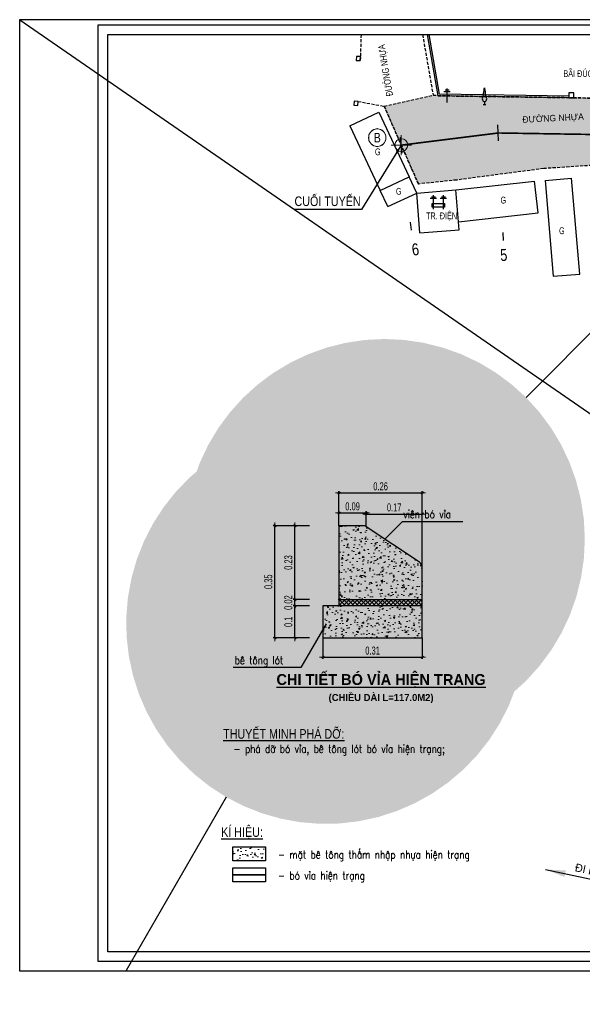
# Model space of a CAD drawing. Header units: millimetres. Extents: x 599607 to 1199256, y 2309327 to 4618784.
# Drawn here: x 1198739.4 to 1198809.9, y 4618517.6 to 4618640.5 of the extents above; entities that cross this region are included whole.
import ezdxf
from ezdxf.enums import TextEntityAlignment as Align

# ---------------------------------------------------------------- set-up
doc = ezdxf.new("R2010")
doc.units = ezdxf.units.MM
doc.set_wipeout_variables(frame=1)
doc.header["$PDMODE"] = 3
doc.header["$PDSIZE"] = -0.7
for name, pattern in [('DASHDOT', [1, 0.5, -0.25, 0, -0.25]), ('DASHED', [19.049999999999997, 12.7, -6.35]), ('HIDDEN', [0.375, 0.25, -0.125])]:
    doc.linetypes.add(name, pattern=pattern)
for name, color, linetype in [('CAY', 3, 'Continuous'), ('cd', 7, 'Continuous'), ('chu', 6, 'Continuous'), ('Coc tren tuyen', 3, 'Continuous'), ('ENTTNTHIETKE1', 2, 'Continuous'), ('KHUNGTEN', 5, 'Continuous'), ('NOI', 2, 'Continuous'), ('thep', 2, 'Continuous')]:
    doc.layers.add(name, color=color, linetype=linetype)
doc.layers.add('KCS_Plotter', color=11, linetype='Continuous', plot=False)
for name, color, linetype, lineweight in [('LC Dim', 8, 'Continuous', 18), ('LC Hatch', 252, 'Continuous', 9), ('LC ISO', 160, 'Continuous', 13), ('LC Khac', 4, 'Continuous', 9), ('LC MANH DUT', 35, 'HIDDEN', 5), ('LC Net dam 1', 30, 'Continuous', 30), ('LC Net manh', 239, 'Continuous', 5), ('LC Net thay', 7, 'Continuous', 25), ('LC Net truc', 79, 'DASHDOT', 13), ('LC Text1', 3, 'Continuous', 20), ('LC Text2', 7, 'Continuous', 25)]:
    doc.layers.add(name, color=color, linetype=linetype, lineweight=lineweight)
doc.styles.add('General text 2', font='arial.ttf')
doc.styles.add('HOATBIF', font='hoatbif.shx', dxfattribs={"width": 0.7})
doc.styles.add('LC 1', font='')
doc.styles.add('LC 3', font='vnsimli.shx', dxfattribs={"width": 0.75})
doc.styles.get("Standard").update_dxf_attribs({"font": 'RomanS'})
doc.styles.add('style1', font='')
doc.styles.add('T2', font='', dxfattribs={"width": 0.8})
doc.styles.get('LC 1').set_extended_font_data('.VnAvantH', bold=True)
doc.styles.get('style1').set_extended_font_data('.VnAvantH')
doc.styles.get('T2').set_extended_font_data('.VnArialH')
doc.dimstyles.new('1-100(1-25)', dxfattribs={"dimscale": 25, "dimtxt": 2.5, "dimasz": 0.35, "dimexe": 0.5, "dimexo": 0, "dimgap": 0.8, "dimtad": 1, "dimdec": 0, "dimzin": 0, "dimdsep": 46, "dimtxsty": 'HOATBIF', "dimblk1": 'DOT', "dimblk2": 'DOT', "dimsah": 1, "dimcen": -1, "dimdle": 1, "dimclrd": 256, "dimclre": 256, "dimclrt": 4, "dimadec": 3, "dimazin": 2, "dimtfac": 0.3333333333333333, "dimtdec": 0, "dimtix": 1, "dimtmove": 2, "dimatfit": 3, "dimldrblk": 'DOT', "dimfxl": 1, "dimtvp": 0.8333333333333331, "dimtolj": 1, "dimtzin": 0, "dimarcsym": 0})
doc.dimstyles.new('ISO-25', dxfattribs={"dimtxt": 2.5, "dimasz": 2.5, "dimexe": 1.25, "dimexo": 0.625, "dimtad": 1, "dimtxsty": 'Standard', "dimcen": 2.5, "dimadec": 0, "dimazin": 2, "dimtfac": 0, "dimtdec": 0, "dimtofl": 0, "dimtmove": 0, "dimatfit": 0, "dimfxl": 1, "dimtzin": 0, "dimarcsym": 0})
pattern_1 = [(46.57944536226145, (1198779.275122613, 4618568.057501536), (1.809091074572851, -0.2678064420450857), [0.1905, -2.0955]), (351.5794453622614, (1198779.275122613, 4618568.057501536), (-0.2378132667554419, 1.928192556981321), [0.1524, -1.6764058417]), (97.03089006226146, (1198779.425879718, 4618568.035184398), (1.571277798372526, 1.660386037482405), [0.1619000879999999, -1.780902445999999]), (42.76364536226146, (1198779.305432171, 4618568.564596528), (2.680876764429433, -0.5814122021787795), [0.28575, -3.14325]), (93.21500297226142, (1198779.528838384, 4618568.516145796), (2.517437478320378, 2.328207366745294), [0.2428502314, -2.671356081599999]), (347.7635965322614, (1198779.305432171, 4618568.564596528), (2.517437478447606, 2.328207366615584), [0.2285996706999999, -2.514597319199999]), (17.57944536226146, (1198779.551402278, 4618568.422668001), (1.45242688052841, -1.111290059675647), [0.1905, -2.0955]), (322.5794453622615, (1198779.551402278, 4618568.422668001), (0.7268140730931119, 1.801724468493949), [0.1524, -1.6764]), (68.03089036226146, (1198779.672437851, 4618568.330060495), (2.179240950814124, 0.6904344185098046), [0.161900088, -1.780899376]), (34.07944536226146, (1198779.275122613, 4618568.057501536), (0.08128033664060785, 0.8422012311577259), [0, -1.65608, 0, -1.7018, 0, -1.68275]), (4.079445362261457, (1198779.275122613, 4618568.057501536), (0.7267784480714489, 0.9601534118602383), [0, -0.9702799999999996, 0, -1.617979999999999, 0, -0.6413499999999998]), (324.0794453622614, (1198778.709711697, 4618568.091296693), (1.350072363050293, -0.1380848111553116), [0, -0.635, 0, -1.9812, 0, -2.6289]), (314.0794453622614, (1198778.456164201, 4618568.106451472), (1.493823459135789, 0.1654314219596341), [0, -0.8255, 0, -1.31572, 0, -1.8669])]

# ---------------------------------------------------------------- blocks, each defined once
blk = doc.blocks.new('bienap')
blk.add_lwpolyline([(-1.542623040881722, 0.9335721272981345), (1.542623040881722, 0.9335721272981345), (1.542623040881722, 0), (-1.542623040881722, 0)], close=True)
at = {"layer": 'cd', "extrusion": (-0.0005186573852502598, 0.0007689855314360053, 0.999999569827792)}
for p, q in [((-1.709327571589768, 2.632487617156073, -0.01306697444419314), (-0.7606575043055841, 2.63274565913656, -0.01257513792660525)), ((-1.249341817006155, -0.5119247208378397, -0.01013355578948971), (-1.25039152121559, 2.992892000701829, -0.01310608964554838)), ((0.7906724284102324, 2.632487617156073, -0.01306697444419314), (1.739342495694416, 2.63274565913656, -0.01257513792660525)), ((1.250658182993845, -0.5119247208378397, -0.01013355578948971), (1.24960847878441, 2.992892000701829, -0.01310608964554838)), ((-2.045854580482285, 2.272116527952164, -0.01296439646502012), (-0.4851393085874065, 2.272541048632263, -0.01215524606516549)), ((0.4541454195177153, 2.272116527952164, -0.01296439646502012), (2.014860691412593, 2.272541048632263, -0.01215524606516549))]:
    blk.add_line(p, q, dxfattribs=at)
blk = doc.blocks.new('cdien')
at = {"layer": 'cd', "extrusion": (-0.0005186573852502598, 0.0007689855314360053, 0.999999569827792)}
for p, q in [((-0.7965127634761302, 2.784041248790004, -0.002830840675530411), (0.764202508418748, 2.784465769470103, -0.00202169027567578)), ((-0.459985754583613, 3.144412337993913, -0.002933418654703424), (0.4886843127005704, 3.1446703799744, -0.002441582137115539)), ((0, 0), (-0.001049704209435731, 3.504816721539669, -0.002972533856058668))]:
    blk.add_line(p, q, dxfattribs=at)
blk = doc.blocks.new('cay')
at = {"layer": 'CAY', "color": 3, "extrusion": (-0.0005186573852502598, 0.0007689855314360053, 0.999999569827792)}
for p, q in [((-0.1990605606339386, -5.414455517893657e-05, -0.0001032026378999795), (0.1990605606339386, 5.414455517893657e-05, 0.0001032026378999795)), ((-0.01830443039636975, 0.7595594023941885, -0.0005935841740583037), (-0.01809813124179982, -4.922762855130713e-06, -9.382947931069197e-06)), ((-0.3828523587316113, -0.0107466391420985, -0.0001903052751690559), (0.3626924589633518, -0.01054385012162129, 0.0001962212750137304))]:
    blk.add_line(p, q, dxfattribs=at)
blk.add_lwpolyline([(-0.05535692554277011, 3.906315257780312), (-0.01923936470765942, 4.195686914790855), (0.0170356086425543, 3.906334948043111, 0.06042560869641459), (0.05327122936998357, 3.761663888380106, -0.1069707056163521), (0.1257727773907431, 3.291480835269819, 0.1069905435672729), (0.1982932070932785, 2.821297788683567)], format="xyb", dxfattribs=at)
for centre, radius, start, end in [((2.450916060176136, 1.792410858168684), 2.877153694893746, 159.0492847562518, 175.3553117314884), ((-1.286062214897283, 3.223215496487241), 1.124372081633516, 339.0492848132364, 3.476786996727069), ((0.9587396702031444, 3.359600614893879), 1.124569092294948, 159.0537798885265, 183.4767869700888), ((-0.669881375301388, 3.983016355939223), 0.6192926269612794, 339.0537798908975, 352.8854913333545), ((-2.488087039870187, 1.791067447187919), 2.877153695483304, 4.675857224927221, 20.98188420047444), ((-0.04028463171109669, 1.392524153880434), 0.5388904028359249, 154.1494910455553, 205.8816781334942), ((-1.533797644290402, 2.116141534184332), 1.120688830387945, 334.1494909262683, 355.3553117314885), ((0.9067627465854052, 1.852011460605391), 1.591519170484299, 205.881678100755, 218.1919534708486), ((-0.09898232790151733, 1.060796813486905), 0.3118536780367278, 218.1919532958974, 284.9931376076359), ((0.06220897069921127, 1.060840657461616), 0.3118536776647226, 255.0380314075297, 321.8392156871138), ((-0.9439663790156437, 1.851508064717521), 1.591519174241036, 321.8392154496044, 334.1494908367696), ((1.496449965552038, 2.116965763082185), 1.120688830285824, 184.6758572515136, 205.8816780469078), ((0.003330823870056479, 1.392536016060448), 0.5388904023931188, 334.1494910157481, 25.88167810075498)]:
    blk.add_arc(centre, radius, start, end, dxfattribs=at)
blk = doc.blocks.new('bu lon')
at = {"layer": 'LC Khac', "color": 9}
for p, q in [((0, -0.7857142857142208), (0, 0.7857142857142208)), ((0.785714285713766, 0), (-0.785714285713766, 0))]:
    blk.add_line(p, q, dxfattribs=at)
at = {"layer": 'LC Khac', "color": 7}
blk.add_circle((0, 0), 0.5, dxfattribs=at)
blk = doc.blocks.new('MM')
at = {"layer": 'LC Khac', "xscale": 2.289702860291335, "yscale": 2.289702860291335, "zscale": 2.289702860291335}
blk.add_blockref('bu lon', (1.818989403545856e-12, 9.094947017729282e-13), dxfattribs=at)
blk = doc.blocks.new('coctrentuyen')
at = {"layer": 'Coc tren tuyen'}
for p, q in [((-39.06921103282366, 79.30251197656617), (-39.18850906670559, 80.29537046561018)), ((-27.56967906176578, 78.01493852958083), (-27.61895364976954, 79.01372379949316))]:
    blk.add_line(p, q, dxfattribs=at)
for points in [[(-28.18256132293027, 90.43792981049046), (-28.2811104983557, 92.43550034984946)], [(-40.22557013435289, 88.92631640238687), (-40.46416620188393, 90.9120333804749)]]:
    blk.add_lwpolyline(points, dxfattribs=at)
at = {"layer": 'LC Net truc', "color": 1, "ltscale": 4, "extrusion": (0, 0, -1)}
blk.add_lwpolyline([(40.3448681680602, 89.91917489189655, 0.2, 0.2, 0), (28.23183591052657, 91.43671508040279, 0.2, 0.2, 0), (8.705772284592967, 91.12534267827868, 0.2, 0.2, 0.190593517421971), (-11.68452539708233, 82.68142306618392, 0.2, 0.2, 0), (-18.9547099378542, 75.64184774598107, 0.2, 0.2, 0.2877467451884953), (-22.7627022228553, 60.15862864954397, 0.2, 0.2, 0), (-13.46220381505555, 33.4005422051996, 0.2, 0.2, 0), (-5.566404877870809, 18.83805037336424, 0.2, 0.2, 0), (-5.820766091346741e-11, 0, 0, 0, 0)], format="xyseb", dxfattribs=at)
at = {"layer": 'Coc tren tuyen', "char_height": 1.5, "attachment_point": 1}
for s, insert, width, rotation in [('\\Fviet buddy.shx;\\W0.8000000000;\\T1.0000000000;\\o\\l6', (-39.11670421913732, 77.59566931985319), 2.285714285714286, 6.851591863292221), ('\\Fviet buddy.shx;\\W0.8000000000;\\T1.0000000000;\\o\\l5', (-28.03062835382298, 76.93111059442163), 2.361904761904762, 2.8243696377003484)]:
    blk.add_mtext(s, dxfattribs=dict(at, insert=insert, width=width, rotation=rotation))
blk = doc.blocks.new('*U27')
at = {"layer": 'Defpoints'}
blk.add_lwpolyline([(0, 2.974999999999991), (-1.748661125570106, 2.406825558265463), (-2.829393135978075, 0.919325558265463), (-2.829393135978075, -0.9193255582654801), (-1.748661125570106, -2.40682555826548), (0, -2.975000000000008), (1.748661125570106, -2.40682555826548), (2.829393135978075, -0.9193255582654801), (2.829393135978075, 0.919325558265463), (1.748661125570106, 2.406825558265463)], close=True, dxfattribs=at)
at = {"layer": 'LC Text1', "style": 'General text 2', "width": 0.6, "flags": 8}
blk.add_attdef('SYMBOL', text='', height=3, dxfattribs=at).set_placement((0, 0), align=Align.MIDDLE_CENTER)
blk.add_wipeout([(0, 2.974999999999966), (-1.748661125570095, 2.4068255582654245), (-2.82939313597808, 0.9193255582654416), (-2.82939313597808, -0.9193255582655269), (-1.748661125570095, -2.406825558265524), (0, -2.9750000000000085), (1.7486611255700808, -2.406825558265524), (2.8293931359780657, -0.9193255582655269), (2.8293931359780657, 0.9193255582654416), (1.7486611255700808, 2.4068255582654245)]).dxf.layer = 'LC Net manh'
at = {"layer": 'LC ISO'}
blk.add_circle((0, -8.526512829121203e-15), 2.975, dxfattribs=at)
blk = doc.blocks.new('DOT')
at = {"layer": 'LC Dim', "color": 4}
blk.add_line((-1, -1), (1, 1), dxfattribs=at)
at = {"layer": 'LC Dim'}
blk.add_line((-3, 0), (3, 0), dxfattribs=at)
at = {"layer": 'LC Dim', "color": 4}
blk.add_lwpolyline([(0.5, 1), (-1, -0.5), (-0.5, -1), (1, 0.5)], close=True, dxfattribs=at)
blk = doc.blocks.new('TIEUDE2')
at = {"layer": 'LC Text2', "color": 7, "style": 'LC 1'}
blk.add_attdef('%%UTIªU§Ò', text='', height=3.5, dxfattribs=at).set_placement((0, 0), align=Align.BOTTOM_CENTER)
blk.add_attdef('TL', text='', height=2.2, dxfattribs=at).set_placement((0, -1.800000000000011), align=Align.TOP_CENTER)
blk = doc.blocks.new('*D45')
at = {"layer": 'Defpoints', "color": 0, "transparency": 16777216}
for p in [(1198773.770443803, 4618567.257501539), (1198775.598149408, 4618567.257501539, 2.744), (1198775.598149408, 4618563.257501539, 2.744)]:
    blk.add_point(p, dxfattribs=at)
at = {"layer": 'LC Dim', "lineweight": -2, "transparency": 16777216}
for p, q in [((1198775.598149408, 4618567.257501539), (1198773.570443803, 4618567.257501539)), ((1198773.770443803, 4618563.397501539), (1198773.770443803, 4618567.117501539)), ((1198775.598149408, 4618563.257501539), (1198773.570443803, 4618563.257501539))]:
    blk.add_line(p, q, dxfattribs=at)
at = {"layer": 'LC Dim', "lineweight": -2, "transparency": 16777216, "xscale": 0.14, "yscale": 0.14, "zscale": 0.14}
for p, rotation in [((1198773.770443803, 4618567.257501539), 90), ((1198773.770443803, 4618563.257501539), 270)]:
    blk.add_blockref('DOT', p, dxfattribs=dict(at, rotation=rotation))
at = {"layer": 'LC Dim', "color": 4, "transparency": 16777216, "insert": (1198772.950443804, 4618565.257501538), "char_height": 1, "attachment_point": 5, "rotation": 90, "style": 'HOATBIF'}
blk.add_mtext('\\A1;0.1', dxfattribs=at)
blk = doc.blocks.new('_Dot')
at = {"color": 0, "linetype": 'ByBlock', "lineweight": -2}
blk.add_line((-0.5, 0), (-1, 0), dxfattribs=at)
at = {"color": 0, "linetype": 'ByBlock', "const_width": 0.5}
blk.add_lwpolyline([(-0.25, 0, 1), (0.25, 0, 1)], format="xyb", close=True, dxfattribs=at)
blk = doc.blocks.new('*D46')
at = {"layer": 'Defpoints', "color": 0, "transparency": 16777216}
for p in [(1198773.770443803, 4618568.057501537), (1198775.598149408, 4618568.057501537, 2.744), (1198775.598149408, 4618567.257501539, 2.744)]:
    blk.add_point(p, dxfattribs=at)
at = {"layer": 'LC Dim', "lineweight": -2, "transparency": 16777216}
for p, q in [((1198775.598149408, 4618568.057501537), (1198773.570443803, 4618568.057501537)), ((1198775.598149408, 4618567.257501539), (1198773.570443803, 4618567.257501539)), ((1198773.770443803, 4618568.197501536), (1198773.770443803, 4618568.337501537)), ((1198773.770443803, 4618567.257501539), (1198773.770443803, 4618568.057501537)), ((1198773.770443803, 4618567.117501539), (1198773.770443803, 4618566.977501539))]:
    blk.add_line(p, q, dxfattribs=at)
at = {"layer": 'LC Dim', "lineweight": -2, "transparency": 16777216, "xscale": 0.14, "yscale": 0.14, "zscale": 0.14}
for p, rotation in [((1198773.770443803, 4618568.057501537), 270), ((1198773.770443803, 4618567.257501539), 90)]:
    blk.add_blockref('DOT', p, dxfattribs=dict(at, rotation=rotation))
at = {"layer": 'LC Dim', "color": 4, "transparency": 16777216, "insert": (1198772.950443804, 4618567.657501537), "char_height": 1, "attachment_point": 5, "rotation": 90, "style": 'HOATBIF'}
blk.add_mtext('\\A1;0.02', dxfattribs=at)
blk = doc.blocks.new('*D47')
at = {"layer": 'Defpoints', "color": 0, "transparency": 16777216}
for p in [(1198773.770443803, 4618577.257501537), (1198775.598149408, 4618577.257501537, 2.744), (1198775.598149408, 4618568.057501537, 2.744)]:
    blk.add_point(p, dxfattribs=at)
at = {"layer": 'LC Dim', "lineweight": -2, "transparency": 16777216}
for p, q in [((1198775.598149408, 4618577.257501537), (1198773.570443803, 4618577.257501537)), ((1198773.770443803, 4618568.197501536), (1198773.770443803, 4618577.117501537)), ((1198775.598149408, 4618568.057501537), (1198773.570443803, 4618568.057501537))]:
    blk.add_line(p, q, dxfattribs=at)
at = {"layer": 'LC Dim', "lineweight": -2, "transparency": 16777216, "xscale": 0.14, "yscale": 0.14, "zscale": 0.14}
for p, rotation in [((1198773.770443803, 4618577.257501537), 90), ((1198773.770443803, 4618568.057501537), 270)]:
    blk.add_blockref('DOT', p, dxfattribs=dict(at, rotation=rotation))
at = {"layer": 'LC Dim', "color": 4, "transparency": 16777216, "insert": (1198772.950443804, 4618572.657501535), "char_height": 1, "attachment_point": 5, "rotation": 90, "style": 'HOATBIF'}
blk.add_mtext('\\A1;0.23', dxfattribs=at)
blk = doc.blocks.new('*D48')
at = {"layer": 'Defpoints', "color": 0, "transparency": 16777216}
for p in [(1198782.67666226, 4618578.853976902), (1198779.275122613, 4618577.257501536), (1198782.67666226, 4618577.123141772)]:
    blk.add_point(p, dxfattribs=at)
at = {"layer": 'LC Dim', "lineweight": -2, "transparency": 16777216}
for p, q in [((1198779.275122613, 4618577.257501536), (1198779.275122613, 4618579.053976902)), ((1198779.415122613, 4618578.853976902), (1198782.53666226, 4618578.853976902)), ((1198782.67666226, 4618577.123141772), (1198782.67666226, 4618579.053976902))]:
    blk.add_line(p, q, dxfattribs=at)
at = {"layer": 'LC Dim', "lineweight": -2, "transparency": 16777216, "xscale": 0.14, "yscale": 0.14, "zscale": 0.14, "rotation": 180}
blk.add_blockref('DOT', (1198779.275122613, 4618578.853976902), dxfattribs=at)
at = {"layer": 'LC Dim', "lineweight": -2, "transparency": 16777216, "xscale": 0.14, "yscale": 0.14, "zscale": 0.14}
blk.add_blockref('DOT', (1198782.67666226, 4618578.853976902), dxfattribs=at)
at = {"layer": 'LC Dim', "color": 4, "transparency": 16777216, "insert": (1198780.975892437, 4618579.673976902), "char_height": 1, "attachment_point": 5, "style": 'HOATBIF'}
blk.add_mtext('\\A1;0.09', dxfattribs=at)
blk = doc.blocks.new('*D49')
at = {"layer": 'Defpoints', "color": 0, "transparency": 16777216}
for p in [(1198789.675122614, 4618578.719617138), (1198782.67666226, 4618577.123141772), (1198789.675122614, 4618569.31874445)]:
    blk.add_point(p, dxfattribs=at)
at = {"layer": 'LC Dim', "lineweight": -2, "transparency": 16777216}
for p, q in [((1198782.67666226, 4618577.123141772), (1198782.67666226, 4618578.919617138)), ((1198782.81666226, 4618578.719617138), (1198789.535122614, 4618578.719617138)), ((1198789.675122614, 4618569.31874445), (1198789.675122614, 4618578.919617138))]:
    blk.add_line(p, q, dxfattribs=at)
at = {"layer": 'LC Dim', "lineweight": -2, "transparency": 16777216, "xscale": 0.14, "yscale": 0.14, "zscale": 0.14, "rotation": 180}
blk.add_blockref('DOT', (1198782.67666226, 4618578.719617138), dxfattribs=at)
at = {"layer": 'LC Dim', "lineweight": -2, "transparency": 16777216, "xscale": 0.14, "yscale": 0.14, "zscale": 0.14}
blk.add_blockref('DOT', (1198789.675122614, 4618578.719617138), dxfattribs=at)
at = {"layer": 'LC Dim', "color": 4, "transparency": 16777216, "insert": (1198786.175892437, 4618579.539617138), "char_height": 1, "attachment_point": 5, "style": 'HOATBIF'}
blk.add_mtext('\\A1;0.17', dxfattribs=at)
blk = doc.blocks.new('*D50')
at = {"layer": 'Defpoints', "color": 0, "transparency": 16777216}
for p in [(1198789.675122614, 4618581.353976903), (1198779.275122613, 4618577.81556417, 2.744), (1198789.675122614, 4618577.81556417, 2.744)]:
    blk.add_point(p, dxfattribs=at)
at = {"layer": 'LC Dim', "lineweight": -2, "transparency": 16777216}
for p, q in [((1198779.275122613, 4618577.81556417), (1198779.275122613, 4618581.553976903)), ((1198779.415122613, 4618581.353976903), (1198789.535122614, 4618581.353976903)), ((1198789.675122614, 4618577.81556417), (1198789.675122614, 4618581.553976903))]:
    blk.add_line(p, q, dxfattribs=at)
at = {"layer": 'LC Dim', "lineweight": -2, "transparency": 16777216, "xscale": 0.14, "yscale": 0.14, "zscale": 0.14, "rotation": 180}
blk.add_blockref('DOT', (1198779.275122613, 4618581.353976903), dxfattribs=at)
at = {"layer": 'LC Dim', "lineweight": -2, "transparency": 16777216, "xscale": 0.14, "yscale": 0.14, "zscale": 0.14}
blk.add_blockref('DOT', (1198789.675122614, 4618581.353976903), dxfattribs=at)
at = {"layer": 'LC Dim', "color": 4, "transparency": 16777216, "insert": (1198784.475122613, 4618582.173976903), "char_height": 1, "attachment_point": 5, "style": 'HOATBIF'}
blk.add_mtext('\\A1;0.26', dxfattribs=at)
blk = doc.blocks.new('*D51')
at = {"layer": 'Defpoints', "color": 0, "transparency": 16777216}
for p in [(1198771.270443803, 4618577.257501539), (1198775.598149408, 4618577.257501539), (1198775.598149408, 4618563.25750154)]:
    blk.add_point(p, dxfattribs=at)
at = {"layer": 'LC Dim', "lineweight": -2, "transparency": 16777216}
for p, q in [((1198775.598149408, 4618577.257501539), (1198771.070443803, 4618577.257501539)), ((1198771.270443803, 4618563.397501539), (1198771.270443803, 4618577.117501539)), ((1198775.598149408, 4618563.25750154), (1198771.070443803, 4618563.25750154))]:
    blk.add_line(p, q, dxfattribs=at)
at = {"layer": 'LC Dim', "lineweight": -2, "transparency": 16777216, "xscale": 0.14, "yscale": 0.14, "zscale": 0.14}
for p, rotation in [((1198771.270443803, 4618577.257501539), 90), ((1198771.270443803, 4618563.25750154), 270)]:
    blk.add_blockref('DOT', p, dxfattribs=dict(at, rotation=rotation))
at = {"layer": 'LC Dim', "color": 4, "transparency": 16777216, "insert": (1198770.450443804, 4618570.257501539), "char_height": 1, "attachment_point": 5, "rotation": 90, "style": 'HOATBIF'}
blk.add_mtext('\\A1;0.35', dxfattribs=at)
blk = doc.blocks.new('*D52')
at = {"layer": 'Defpoints', "color": 0, "transparency": 16777216}
for p in [(1198777.275122613, 4618563.257501537), (1198789.675122614, 4618563.257501537), (1198789.675122614, 4618560.835065885)]:
    blk.add_point(p, dxfattribs=at)
at = {"layer": 'LC Dim', "lineweight": -2, "transparency": 16777216}
for p, q in [((1198777.275122613, 4618563.257501537), (1198777.275122613, 4618560.635065884)), ((1198789.675122614, 4618563.257501537), (1198789.675122614, 4618560.635065884)), ((1198777.415122613, 4618560.835065885), (1198789.535122614, 4618560.835065885))]:
    blk.add_line(p, q, dxfattribs=at)
at = {"layer": 'LC Dim', "lineweight": -2, "transparency": 16777216, "xscale": 0.14, "yscale": 0.14, "zscale": 0.14, "rotation": 180}
blk.add_blockref('DOT', (1198777.275122613, 4618560.835065885), dxfattribs=at)
at = {"layer": 'LC Dim', "lineweight": -2, "transparency": 16777216, "xscale": 0.14, "yscale": 0.14, "zscale": 0.14}
blk.add_blockref('DOT', (1198789.675122614, 4618560.835065885), dxfattribs=at)
at = {"layer": 'LC Dim', "color": 4, "transparency": 16777216, "insert": (1198783.475122613, 4618561.655065885), "char_height": 1, "attachment_point": 5, "style": 'HOATBIF'}
blk.add_mtext('\\A1;0.31', dxfattribs=at)
blk = doc.blocks.new('khung vpn')
at = {"layer": 'Defpoints'}
for p, q in [((52556.45964432618, -4195.445519303803), (52498.75819758818, -4195.445519303803)), ((52498.75819758818, -4195.445519303803), (52498.75819758818, -4235.275694307393)), ((52498.75819758818, -4235.275694307393), (52556.45964432618, -4235.275694307393))]:
    blk.add_line(p, q, dxfattribs=at)
at = {"layer": 'KHUNGTEN'}
blk.add_lwpolyline([(52556.24304850244, -4234.884980830777), (52502.04792260095, -4234.884980830777), (52502.04792260095, -4195.662115130224), (52556.24304850244, -4195.662115130224)], close=True, dxfattribs=at)
at = {"layer": 'thep'}
blk.add_lwpolyline([(52555.83215303945, -4234.474085367845), (52502.45881806394, -4234.474085367845), (52502.45881806394, -4196.073010593269), (52555.83215303945, -4196.073010593269)], close=True, dxfattribs=at)

msp = doc.modelspace()

# ---------------------------------------------------------------- hatches: boundary and pattern name
at = {"layer": 'LC Hatch'}
h = msp.add_hatch(dxfattribs=at)
h.set_pattern_fill('AR-CONC', color=256, scale=0.01, angle=-3.420554637738544, style=0)
h.set_pattern_definition(pattern_1)
h.paths.add_polyline_path([(1198846.671241137, 4618614.426743608), (1198844.852994215, 4618614.446250768), (1198843.313444409, 4618616.170003697), (1198841.931314496, 4618618.153708071), (1198837.779994215, 4618621.631250768), (1198832.454994215, 4618624.893250768), (1198828.491887101, 4618627.906137662), (1198827.261939118, 4618628.845926496), (1198826.572994215, 4618630.545250768), (1198820.348994215, 4618630.409250768), (1198819.372994215, 4618630.489250768), (1198812.955994215, 4618630.594250768), (1198812.355994215, 4618630.594250768), (1198808.601994215, 4618630.714250768), (1198808.001994215, 4618630.714250768), (1198791.649994215, 4618630.955250768), (1198791.639746481, 4618631.014250768), (1198791.032994215, 4618631.014250768), (1198784.925994215, 4618629.645250767), (1198789.197267538, 4618619.934955781), (1198793.981994215, 4618620.433250768), (1198804.849994215, 4618621.865250768), (1198814.333994215, 4618622.482250769), (1198829.987994215, 4618621.623250768), (1198834.358994215, 4618619.034250768), (1198837.740994215, 4618615.910250768), (1198841.770994215, 4618612.346250768), (1198843.909994215, 4618608.995250768), (1198844.606994215, 4618607.647250768), (1198847.004254852, 4618604.559916129), (1198847.922994215, 4618602.274250768), (1198848.386994215, 4618599.894250768), (1198847.177994215, 4618594.651250768), (1198843.975994215, 4618584.267250768), (1198838.875994215, 4618571.107250769), (1198833.243994215, 4618557.750250768), (1198828.910994215, 4618547.593250768), (1198826.900994215, 4618542.384250768), (1198825.543994215, 4618538.756250768), (1198824.750999111, 4618536.649626609), (1198823.824139726, 4618535.771226594, -0.2416208070459352), (1198823.38589578, 4618535.643113818), (1198832.316937404, 4618533.9278438, -0.0765335386261644), (1198832.173601161, 4618533.97895322), (1198831.770187693, 4618534.196875644, -0.1722585010998257), (1198831.545980051, 4618534.445231371), (1198830.866994215, 4618536.082250768), (1198831.734994215, 4618541.087250768), (1198833.501994215, 4618546.030250768), (1198836.715994215, 4618556.327250767), (1198842.745994215, 4618569.359250768), (1198848.349994215, 4618582.369250768), (1198851.655994215, 4618592.910250768), (1198853.306483991, 4618599.160398055), (1198853.597994215, 4618602.222250768), (1198854.268994215, 4618605.307250768), (1198855.985994215, 4618606.222250768), (1198855.000994215, 4618611.240250768), (1198854.372994215, 4618614.439250768), (1198854.083994215, 4618616.042250767), (1198852.243994215, 4618615.750250768), (1198851.286747293, 4618615.423757928), (1198850.800994215, 4618615.305250768), (1198847.156994215, 4618614.545250768)])
h = msp.add_hatch(dxfattribs=at)
h.set_pattern_fill('AR-CONC', color=256, scale=0.01, angle=-3.420554637738544, style=0)
h.set_pattern_definition(pattern_1)
h.paths.add_polyline_path([(1198782.676662259, 4618577.123141772, 0.1480687391842017), (1198782.232902102, 4618577.257501537), (1198779.275122613, 4618577.257501536), (1198779.275122613, 4618568.057501536), (1198789.675122614, 4618568.057501536), (1198789.675122613, 4618572.02935453, 0.2507648909107553), (1198789.31888277, 4618572.694994765)])
h = msp.add_hatch(dxfattribs=at)
h.set_pattern_fill('AR-CONC', color=256, scale=0.01, angle=-3.420554637738544, style=0)
h.set_pattern_definition(pattern_1)
h.paths.add_polyline_path([(1198777.275122613, 4618563.257501537), (1198777.275122613, 4618567.257501537), (1198789.675122614, 4618567.257501537), (1198789.675122614, 4618563.257501537)])
at = {"layer": 'LC Hatch', "ltscale": 2}
h = msp.add_hatch(dxfattribs=at)
h.set_pattern_fill('ANSI37', color=256, scale=3, style=0)
h.set_pattern_definition([(45, (1199932.882837842, 4616902.180577676), (-0.2651650429449554, 0.2651650429449554), []), (135, (1199932.882837842, 4616902.180577676), (-0.2651650429449554, -0.2651650429449554), [])])
h.paths.add_polyline_path([(1198779.275122613, 4618568.057501536), (1198789.675122614, 4618568.057501536), (1198789.675122614, 4618567.257501537), (1198779.275122613, 4618567.257501537)])
at = {"layer": 'LC Hatch'}
h = msp.add_hatch(dxfattribs=at)
h.set_pattern_fill('AR-CONC', color=256, scale=0.01, angle=-3.420554637738544, style=0)
h.set_pattern_definition([(46.57944536226145, (1198775.666261049, 4618572.69879579), (1.809091074572851, -0.2678064420450857), [0.1905, -2.0955]), (351.5794453622614, (1198775.666261049, 4618572.69879579), (-0.2378132667554419, 1.928192556981321), [0.1524, -1.6764058417]), (97.03089006226146, (1198775.817018154, 4618572.676478652), (1.571277798372526, 1.660386037482405), [0.1619000879999999, -1.780902445999999]), (42.76364536226146, (1198775.696570607, 4618573.205890782), (2.680876764429433, -0.5814122021787795), [0.28575, -3.14325]), (93.21500297226139, (1198775.91997682, 4618573.15744005), (2.517437478320378, 2.328207366745294), [0.2428502313999999, -2.671356081599999]), (347.7635965322614, (1198775.696570607, 4618573.205890782), (2.517437478447606, 2.328207366615584), [0.2285996706999999, -2.514597319199998]), (17.57944536226146, (1198775.942540714, 4618573.063962255), (1.45242688052841, -1.111290059675647), [0.1905, -2.0955]), (322.5794453622615, (1198775.942540714, 4618573.063962255), (0.7268140730931119, 1.801724468493949), [0.1524, -1.6764]), (68.03089036226146, (1198776.063576287, 4618572.971354749), (2.179240950814124, 0.6904344185098046), [0.161900088, -1.780899376]), (34.07944536226146, (1198775.666261049, 4618572.69879579), (0.08128033664060785, 0.8422012311577259), [0, -1.65608, 0, -1.7018, 0, -1.68275]), (4.079445362261458, (1198775.666261049, 4618572.69879579), (0.7267784480714489, 0.9601534118602383), [0, -0.9702799999999994, 0, -1.617979999999999, 0, -0.6413499999999995]), (324.0794453622614, (1198775.100850133, 4618572.732590947), (1.350072363050293, -0.1380848111553116), [0, -0.635, 0, -1.9812, 0, -2.6289]), (314.0794453622614, (1198774.847302638, 4618572.747745726), (1.493823459135789, 0.1654314219596341), [0, -0.8255, 0, -1.31572, 0, -1.8669])])
h.paths.add_polyline_path([(1198770.110387649, 4618535.396664031), (1198770.110387649, 4618537.162598426), (1198766.006668621, 4618537.162598426), (1198766.006668621, 4618535.396664031)])

# ---------------------------------------------------------------- linework, layer by layer
at = {"layer": 'Defpoints', "color": 3, "linetype": 'DASHED', "ltscale": 0.03, "elevation": -2.744}
msp.add_lwpolyline([(1198814.333994215, 4618622.482250769), (1198804.849994215, 4618621.865250768), (1198793.981994215, 4618620.433250768), (1198789.197267538, 4618619.934955781), (1198784.925994215, 4618629.645250767), (1198791.032994215, 4618631.014250768), (1198791.639746481, 4618631.014250768), (1198791.649994215, 4618630.955250768), (1198808.001994215, 4618630.714250768), (1198808.601994215, 4618630.714250768), (1198812.355994215, 4618630.594250768)], dxfattribs=at)
at = {"layer": 'LC Net dam 1', "linetype": 'HIDDEN', "ltscale": 2, "const_width": 0.2, "elevation": -2.744003343463662}
msp.add_lwpolyline([(1198766.006632883, 4618533.666792499), (1198770.11035191, 4618533.666792499)], dxfattribs=at)
at = {"layer": 'LC Net thay'}
msp.add_line((1198779.275122613, 4618568.057501536, -2.743999999999903), (1198779.275122613, 4618567.257501537, -2.743999999999903), dxfattribs=at)
at = {"layer": 'LC Net thay', "elevation": -2.744}
msp.add_lwpolyline([(1198779.275122613, 4618568.057501536), (1198789.675122614, 4618568.057501536), (1198789.675122613, 4618572.029354529, 0.2507648909283506), (1198789.318882771, 4618572.694994765), (1198782.67666226, 4618577.123141772, 0.1480687391167929), (1198782.232902103, 4618577.257501537), (1198779.275122613, 4618577.257501536)], format="xyb", close=True, dxfattribs=at)
msp.add_lwpolyline([(1198789.675122614, 4618567.257501537), (1198777.275122613, 4618567.257501537), (1198777.275122613, 4618563.257501537), (1198789.675122614, 4618563.257501537), (1198789.675122614, 4618568.057501536)], dxfattribs=at)
at = {"layer": 'LC Net thay', "elevation": -2.744003343463662}
for points in [[(1198766.006668621, 4618537.162598426), (1198770.110387649, 4618537.162598426), (1198770.110387649, 4618535.396664031), (1198766.006668621, 4618535.396664031)], [(1198766.006632883, 4618534.549759697), (1198770.11035191, 4618534.549759697), (1198770.11035191, 4618532.783825301), (1198766.006632883, 4618532.783825301)]]:
    msp.add_lwpolyline(points, close=True, dxfattribs=at)
at = {"layer": 'NOI', "color": 3, "linetype": 'DASHED', "ltscale": 0.03, "elevation": -2.744}
for points in [[(1198782.031326873, 4618638.586648185), (1198781.935994215, 4618635.348250768)], [(1198789.721286947, 4618638.586542999), (1198791.032994215, 4618631.014250768), (1198791.639746481, 4618631.014250768)], [(1198781.651994215, 4618630.250250768), (1198784.925994215, 4618629.645250767), (1198789.197267538, 4618619.934955781)], [(1198784.925994215, 4618629.645250767), (1198791.032994215, 4618631.014250768)], [(1198826.572994215, 4618630.545250768), (1198820.348994215, 4618630.409250768), (1198819.372994215, 4618630.489250768), (1198812.955994215, 4618630.594250768), (1198812.355994215, 4618630.594250768), (1198808.601994215, 4618630.714250768), (1198808.001994215, 4618630.714250768), (1198791.649994215, 4618630.955250768), (1198791.639746481, 4618631.014250768)], [(1198825.543994215, 4618538.756250768), (1198826.900994215, 4618542.384250768), (1198828.910994215, 4618547.593250768), (1198833.243994215, 4618557.750250768), (1198838.875994215, 4618571.107250769), (1198843.975994215, 4618584.267250768), (1198847.177994215, 4618594.651250768), (1198848.386994215, 4618599.894250768), (1198847.922994215, 4618602.274250768), (1198847.004254852, 4618604.559916129), (1198844.606994215, 4618607.647250768), (1198843.909994215, 4618608.995250768), (1198841.770994215, 4618612.346250768), (1198837.740994215, 4618615.910250768), (1198834.358994215, 4618619.034250768), (1198829.987994215, 4618621.623250768), (1198814.333994215, 4618622.482250769), (1198804.849994215, 4618621.865250768), (1198793.981994215, 4618620.433250768), (1198789.197267538, 4618619.934955781)]]:
    msp.add_lwpolyline(points, dxfattribs=at)
at = {"layer": 'NOI', "elevation": -2.744}
for points in [[(1198808.001994215, 4618630.714250768), (1198791.649994215, 4618630.955250768), (1198790.324513401, 4618638.586534749)], [(1198808.004941547, 4618630.91422905), (1198791.818678595, 4618631.152786374), (1198790.527508303, 4618638.586531973)], [(1198780.649307949, 4618627.197468656), (1198784.272994215, 4618628.891250769)], [(1198784.272994215, 4618628.891250769), (1198788.038994215, 4618620.834250769)], [(1198780.649307949, 4618627.197468656), (1198784.415307949, 4618619.140468656)], [(1198784.415307949, 4618619.140468656), (1198788.038994215, 4618620.834250769)], [(1198788.986012791, 4618618.808194298), (1198788.038994215, 4618620.834250769)], [(1198793.893994215, 4618619.210250768), (1198803.710994215, 4618620.300250769)], [(1198804.152409184, 4618616.324681271), (1198803.710994215, 4618620.300250769)], [(1198805.018994215, 4618620.366250768), (1198808.330994215, 4618620.650250768)], [(1198805.018994215, 4618620.366250768), (1198806.044217466, 4618608.410126091)], [(1198809.356217467, 4618608.694126091), (1198808.330994215, 4618620.650250768)], [(1198785.362326524, 4618617.114412187), (1198784.415307949, 4618619.140468656)], [(1198785.362326524, 4618617.114412187), (1198788.986012791, 4618618.808194298)], [(1198788.986012791, 4618618.808194298), (1198793.893994215, 4618619.210250768)], [(1198789.394239865, 4618613.824887098), (1198788.986012791, 4618618.808194298)], [(1198794.30222129, 4618614.226943567), (1198793.893994215, 4618619.210250768)], [(1198794.220711763, 4618615.2219462), (1198804.152409184, 4618616.324681271)], [(1198789.394239865, 4618613.824887098), (1198794.30222129, 4618614.226943567)], [(1198806.044217466, 4618608.410126091), (1198809.356217467, 4618608.694126091)]]:
    msp.add_lwpolyline(points, dxfattribs=at)
for points in [[(1198781.436328452, 4618635.366529848), (1198781.935994215, 4618635.348250768), (1198781.954273295, 4618635.847916532), (1198781.454607532, 4618635.866195612)], [(1198808.001994215, 4618630.714250768), (1198808.601994215, 4618630.714250768), (1198808.601994215, 4618631.314250768), (1198808.001994215, 4618631.314250768)], [(1198781.134049372, 4618629.768864084), (1198781.633715135, 4618629.750585005), (1198781.651994215, 4618630.250250768), (1198781.152328452, 4618630.268529847)]]:
    msp.add_lwpolyline(points, close=True, dxfattribs=at)

# ---------------------------------------------------------------- block references
at = {"layer": 'CAY', "xscale": 0.5, "yscale": 0.5, "zscale": 0.5}
msp.add_blockref('cay', (1198797.46203419, 4618629.862573391, 0.2869985210000388), dxfattribs=at)
at = {"layer": 'cd', "xscale": 0.5, "yscale": 0.5, "zscale": 0.5}
for name, p in [('cdien', (1198792.779994215, 4618630.111250767, 0.05499999999999972)), ('bienap', (1198791.704991269, 4618617.032227976, -2.744))]:
    msp.add_blockref(name, p, dxfattribs=at)
at = {"layer": 'LC MANH DUT', "xscale": 0.6987324145411622, "yscale": 0.6987324145411622, "zscale": 0.6987324145411622, "rotation": 359.999216292062}
msp.add_blockref('MM', (1198787.061630877, 4618624.790103275, -2.743980426865801), dxfattribs=at)
at = {"layer": 'LC Net dam 1'}
msp.add_blockref('coctrentuyen', (1198827.406499048, 4618534.870928381, -2.744), dxfattribs=at)
at = {"layer": 'LC Text2'}
ref = msp.add_blockref('TIEUDE2', (1198784.534732844, 4618556.960568674, -2.743985329671427), dxfattribs=dict(at, xscale=0.4000124032784512, yscale=0.4000124032784512, zscale=0.4000124032784512, rotation=359.999216292062))
ref.add_attrib('%%UTIªU§Ò', '%%Uchi tiÕt bã vØa hiÖn tr¹ng', dxfattribs={"color": 7, "height": 1.358501324067749, "rotation": 359.9992162747598, "style": 'LC 1'}).set_placement((1198784.534732844, 4618556.960568674, -2.744), align=Align.BOTTOM_CENTER)
ref.add_attrib('TL', '(chiÒu dµi l=117.0m2)', dxfattribs={"color": 7, "height": 0.8800272872131955, "rotation": 359.9992162747598, "style": 'LC 1'}).set_placement((1198784.534722996, 4618556.240546349, -2.744), align=Align.TOP_CENTER)

# ---------------------------------------------------------------- texts
at = {"layer": 'chu', "color": 6, "style": 'style1', "width": 0.7}
msp.add_text('®\xadêng nhùa', height=0.85, rotation=99.24290061447574, dxfattribs=at).set_placement((1198786.026008071, 4618630.981353206, -2.744))
for s, p in [('b·i ®óc bª t«ng', (1198807.31446464, 4618633.29584698, -2.744)), ('g', (1198783.766695477, 4618623.527925132, -2.744)), ('g', (1198786.390637237, 4618618.595799644, -2.744)), ('g', (1198799.457025406, 4618617.499481922, -2.744)), ('tr. ®iÖn', (1198790.151597223, 4618615.533167188, -2.744)), ('g', (1198806.770676912, 4618613.673976225, -2.744))]:
    msp.add_text(s, height=0.85, dxfattribs=at).set_placement(p)
at = {"layer": 'chu', "color": 6, "style": 'style1'}
for s, height, rotation, p in [('®\xadêng nhùa', 0.8, 2.93231800257296, (1198802.214151958, 4618627.57331574, -2.744)), ('®i lª lai', 1, 347.8549737457923, (1198808.691451034, 4618534.12221726, -2.744))]:
    msp.add_text(s, height=height, rotation=rotation, dxfattribs=at).set_placement(p)
at = {"layer": 'LC Text1', "color": 3, "style": 'LC 3', "width": 0.8}
for s, p in [('viªn bã vØa', (1198787.310262351, 4618578.184566682, -2.744)), ('bª t«ng lãt', (1198766.243580031, 4618559.955284069, -2.744))]:
    msp.add_text(s, height=0.9999999740693545, dxfattribs=at).set_placement(p)
for s, p in [('- mÆt bª t«ng thÊm nhËp nhùa hiÖn tr¹ng', (1198771.646477076, 4618535.678313151, -2.744)), ('- bã vØa hiÖn tr¹ng', (1198771.646441337, 4618533.065474422, -2.744))]:
    msp.add_text(s, height=0.9999903749923309, rotation=359.9992162904295, dxfattribs=at).set_placement(p)
at = {"layer": 'LC Text1', "color": 3, "insert": (1198766.094446849, 4618549.888713503, -2.743995096959467), "char_height": 1.000031008196441, "width": 36.83202407413918, "attachment_point": 1, "rotation": 359.9992162747598, "style": 'LC 3'}
msp.add_mtext('{\\W0.8;- ph¸ dì bã vØa, bª t«ng lãt bã vØa hiÖn tr¹ng;}', dxfattribs=at)
at = {"layer": 'LC Text2', "style": 'T2', "width": 0.8}
for s, height, rotation, p in [('cuèi tuyÕn', 1.199917206115946, 359.9992162747603, (1198773.717698678, 4618617.181313034, -2.743995097917455)), ('%%UthuyÕt minh ph¸ dì:', 1.200037209835729, 359.9992162747598, (1198764.793625224, 4618550.65598063, -2.743995096959467)), ('%%UkÝ hiÖu:', 1.199988449990797, 359.9992162904295, (1198764.552368863, 4618538.399466654, -2.744000000043421))]:
    msp.add_text(s, height=height, rotation=rotation, dxfattribs=at).set_placement(p)

# ---------------------------------------------------------------- dimensions: what is measured, and where the dimension line sits
at = {"layer": 'LC Dim', "color": 2}
for base, p1, p2, picture, middle in [((1198789.675122614, 4618581.353976903, -2.744), (1198779.275122613, 4618577.81556417), (1198789.675122614, 4618577.81556417), '*D50', (1198784.475122613, 4618582.173976903, -2.744)), ((1198782.67666226, 4618578.853976902, -2.744), (1198779.275122613, 4618577.257501536, -2.744), (1198782.67666226, 4618577.123141772, -2.744), '*D48', (1198780.975892437, 4618579.673976902, -2.744)), ((1198789.675122614, 4618578.719617138, -2.744), (1198782.67666226, 4618577.123141772, -2.744), (1198789.675122614, 4618569.31874445, -2.744), '*D49', (1198786.175892437, 4618579.539617138, -2.744)), ((1198789.675122614, 4618560.835065885, -2.744), (1198777.275122613, 4618563.257501537, -2.744), (1198789.675122614, 4618563.257501537, -2.744), '*D52', (1198783.475122613, 4618561.655065885, -2.744))]:
    dim = msp.add_linear_dim(base=base, p1=p1, p2=p2, dimstyle='1-100(1-25)', override={"dimscale": 0.4, "dimdec": 2, "dimlfac": 0.025, "dimfxl": 2, "dimarcsym": 1}, dxfattribs=at)
    dim.commit()
    dim.dimension.update_dxf_attribs({"geometry": picture, "text_midpoint": middle})
for base, p1, p2, override, picture, middle in [((1198771.270443803, 4618577.257501539, -2.744), (1198775.598149408, 4618563.257501538, -2.744), (1198775.598149408, 4618577.257501537, -2.744), {"dimscale": 0.4, "dimdec": 2, "dimlfac": 0.025, "dimfxl": 2, "dimarcsym": 1}, '*D51', (1198770.450443804, 4618570.257501539, -2.744)), ((1198773.770443803, 4618577.257501537, -2.744), (1198775.598149408, 4618568.057501535), (1198775.598149408, 4618577.257501535), {"dimscale": 0.4, "dimdec": 2, "dimlfac": 0.025, "dimfxl": 2, "dimarcsym": 1}, '*D47', (1198772.950443804, 4618572.657501535, -2.744)), ((1198773.770443803, 4618568.057501537, -2.744), (1198775.598149408, 4618567.257501537), (1198775.598149408, 4618568.057501535), {"dimscale": 0.4, "dimdec": 2, "dimlfac": 0.025, "dimfxl": 2, "dimarcsym": 1}, '*D46', (1198772.950443804, 4618567.657501537, -2.744)), ((1198773.770443803, 4618567.257501539, -2.744), (1198775.598149408, 4618563.257501537), (1198775.598149408, 4618567.257501537), {"dimscale": 0.4, "dimdec": 1, "dimlfac": 0.025, "dimfxl": 2, "dimarcsym": 1}, '*D45', (1198772.950443804, 4618565.257501538, -2.744))]:
    dim = msp.add_linear_dim(base=base, p1=p1, p2=p2, angle=90, dimstyle='1-100(1-25)', override=override, dxfattribs=at)
    dim.commit()
    dim.dimension.update_dxf_attribs({"geometry": picture, "text_midpoint": middle})

# ---------------------------------------------------------------- leaders
at = {"layer": 'chu', "color": 6}
msp.add_leader([(1198805.084024717, 4618534.320697471, -2.744), (1198814.371315301, 4618532.346882015, -2.744)], dimstyle='ISO-25', override={"dimgap": 0.625, "dimtad": 0, "dimazin": 0, "dimtfac": 1, "dimtdec": 2, "dimtofl": 1, "dimatfit": 3, "dimtzin": 8}, dxfattribs=at)
at = {"layer": 'LC Dim'}
msp.add_leader([(1198787.061630877, 4618624.790103275, -2.743990215776189), (1198782.109847378, 4618616.766433125, -2.743990215776189), (1198773.706706357, 4618616.766433125, -2.743990215776189)], dimstyle='ISO-25', override={"dimasz": 1, "dimgap": 0.625, "dimtad": 0, "dimazin": 0, "dimtfac": 1, "dimtdec": 2, "dimtofl": 1, "dimatfit": 3, "dimtzin": 8}, dxfattribs=at)
at = {"layer": 'LC Hatch'}
for points in [[(1198784.993791015, 4618575.578389269, -2.744), (1198787.205863341, 4618577.795472383, -2.744), (1198794.756505701, 4618577.795472383, -2.744)], [(1198777.68622875, 4618565.014854155, -2.744), (1198774.524290118, 4618559.540574837, -2.744), (1198766.052921407, 4618559.540574837, -2.744)]]:
    msp.add_leader(points, dimstyle='1-100(1-25)', override={"dimasz": 2, "dimgap": 0.8, "dimtad": 0, "dimfxl": 2, "dimarcsym": 1}, dxfattribs=at)

# ---------------------------------------------------------------- next in the draw order: block references
at = {"layer": 'LC Net manh'}
ref = msp.add_blockref('*U27', (1198784.057918837, 4618625.720311373, -2.743980426872734), dxfattribs=dict(at, xscale=0.3659407585756923, yscale=0.3659407585756923, zscale=0.3659407585756923, rotation=359.999216292062))
ref.add_attrib('SYMBOL', 'B', dxfattribs={"layer": 'LC Text1', "height": 1.2, "style": 'General text 2', "width": 0.8}).set_placement((1198784.057918837, 4618625.720311373, -2.743994116681467), align=Align.MIDDLE_CENTER)

# ---------------------------------------------------------------- next in the draw order: linework, layer by layer
at = {"layer": 'KCS_Plotter'}
msp.add_line((1198739.381786, 4618640.45869282), (1198911.47182876, 4618521.6648419), dxfattribs=at)

# ---------------------------------------------------------------- next in the draw order: block references
at = {"layer": 'ENTTNTHIETKE1', "color": 6, "xscale": 2.982449788355334, "yscale": 2.982449788355334, "zscale": 2.982449788355334}
msp.add_blockref('khung vpn', (1042164.468051388, 4631153.164293923), dxfattribs=at)

doc.saveas('drawing.dxf')
